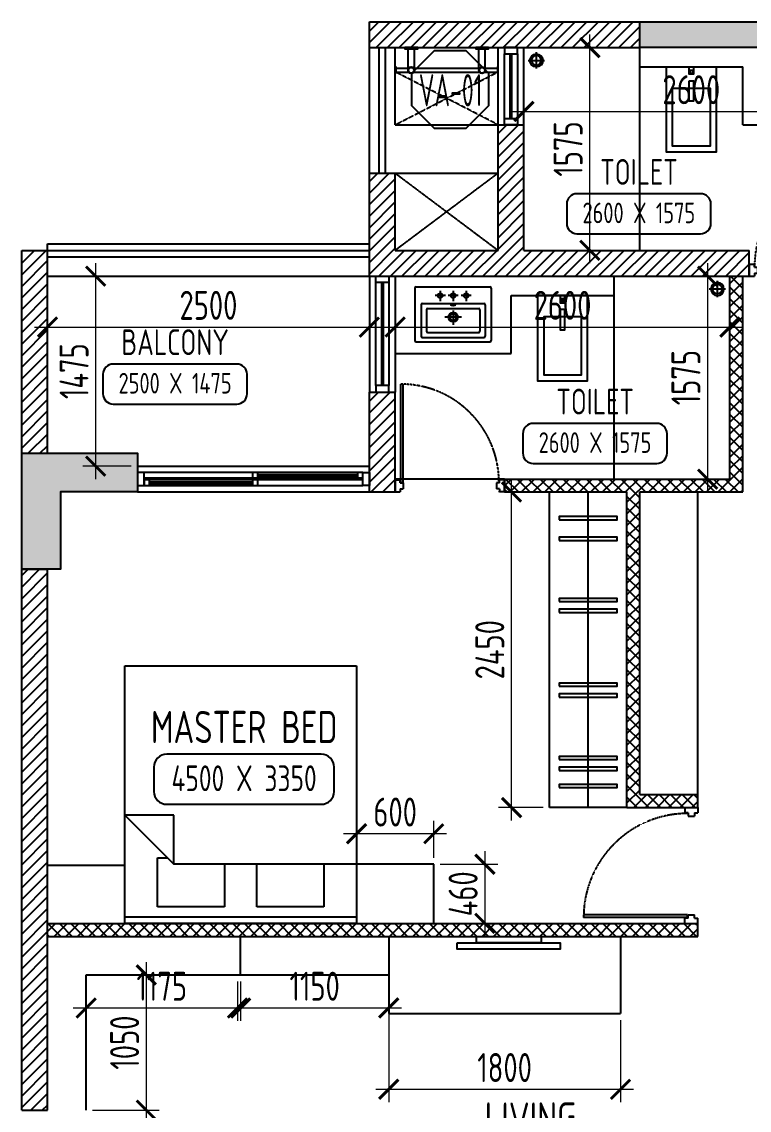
# Model space of a CAD drawing. Header units: millimetres. Extents: x -184691 to 158232, y -112569 to 33289.
# Drawn here: x -8694 to -3044, y -17648 to -9198 of the extents above; entities that cross this region are included whole.
import ezdxf
from ezdxf.enums import TextEntityAlignment as Align

# ---------------------------------------------------------------- set-up
doc = ezdxf.new("R2010")
doc.units = ezdxf.units.MM
doc.header["$LTSCALE"] = 10
doc.header["$PDMODE"] = 35
doc.header["$PDSIZE"] = 500
doc.linetypes.add('DASHED', pattern=[19.05, 12.7, -6.35])
doc.linetypes.add('HIDDEN', pattern=[9.525, 6.35, -3.175])
for name, color, linetype in [('07--DIM-1', 1, 'Continuous'), ('A--BLOCKWALL-1', 9, 'Continuous'), ('A--BLOCKWALL-2', 2, 'Continuous'), ('A--BLOCKWALL-3', 3, 'Continuous'), ('A--BLOCKWALL-HATCH', 8, 'Continuous'), ('A--CONCRETE-1', 9, 'Continuous'), ('A--DOWN', 34, 'Continuous'), ('A--FURNITURE-0', 253, 'Continuous'), ('A--FURNITURE-1', 9, 'Continuous'), ('A--GLAZING-0', 181, 'Continuous'), ('A--HANDRAIL-1', 9, 'Continuous'), ('A--HATCH-1', 8, 'Continuous'), ('A--SANITARY-0', 253, 'Continuous'), ('A--SHAFT-HIDDEN', 9, 'HIDDEN'), ('A--SPACENUMBER', 2, 'Continuous'), ('A--SPACENUMBER-1', 8, 'Continuous'), ('A--SPACEREF', 3, 'Continuous'), ('A--STELWRK-1', 9, 'Continuous'), ('A--Stucture', 9, 'Continuous'), ('A--TILING-1', 8, 'Continuous'), ('A--WINREF', 7, 'Continuous'), ('A--WINREF-1', 8, 'Continuous'), ('Typical floor Column Centre line$0$X-3rd Floor Column$0$A--COL250', 250, 'Continuous'), ('Typical floor Column Centre line$0$X-3rd Floor Column$0$A--CONCRETE-4', 4, 'Continuous')]:
    doc.layers.add(name, color=color, linetype=linetype)
doc.layers.add('A--STELWRK-2', color=2, linetype='Continuous', lineweight=25)
doc.styles.add('ISO', font='isocp2.shx', dxfattribs={"width": 0.8})
doc.dimstyles.new('A-DIM-100', dxfattribs={"dimscale": 100, "dimtxt": 2.25, "dimasz": 1.5, "dimexe": 1, "dimexo": 0.5, "dimgap": 0, "dimtad": 0, "dimdec": 0, "dimzin": 12, "dimdsep": 46, "dimtxsty": 'ISO', "dimblk": 'ARCHTICK', "dimcen": 1, "dimdle": 1, "dimclrd": 8, "dimclre": 8, "dimclrt": 256, "dimadec": 0, "dimazin": 3, "dimtfac": 1, "dimtdec": 0, "dimtmove": 1, "dimatfit": 2, "dimfxl": 1, "dimtvp": 0.75, "dimtolj": 1, "dimtzin": 12, "dimlwd": 18, "dimlwe": 18, "dimarcsym": 0})
pattern_1 = [(45, (-5094.36, -23097.9), (-44.90128, 44.90128), [])]
pattern_2 = [(45, (-5094.36, -23097.9), (-44.90128, 44.90128), []), (135, (-5094.36, -23097.9), (-44.90128, -44.90128), [])]

# ---------------------------------------------------------------- blocks, each defined once
blk = doc.blocks.new('A$C542B73FF')
at = {"layer": 'A--FURNITURE-0'}
for points in [[(-400, 50), (400, 50), (400, 100), (-400, 100)], [(-250, 0), (250, 0), (250, 50), (-250, 50)]]:
    blk.add_lwpolyline(points, close=True, dxfattribs=at)
blk = doc.blocks.new('A$C68464E93')
at = {"layer": 'A--BLOCKWALL-1'}
for p, q in [((600, 200), (0, 200)), ((600, 0), (0, 0))]:
    blk.add_line(p, q, dxfattribs=at)
at = {"layer": 'A--DOWN'}
for p, q in [((50, 150), (550, 150)), ((550, 50), (50, 50))]:
    blk.add_line(p, q, dxfattribs=at)
for points in [[(50, 50), (50, 150), (0, 150), (0, 50), (50, 50)], [(550, 50), (550, 150), (600, 150), (600, 50), (550, 50)]]:
    blk.add_lwpolyline(points, dxfattribs=at)
at = {"layer": 'A--GLAZING-0'}
for p, q in [((550, 107), (50, 107)), ((550, 93), (50, 93))]:
    blk.add_line(p, q, dxfattribs=at)
blk = doc.blocks.new('A$C76363F86-flat-10')
at = {"layer": 'A--SANITARY-0'}
for points in [[(0, -0.1932), (0, 0.1932), (-0.6627, 0.1932), (-0.6627, -0.1932)], [(-0.1667, -0.1461), (-0.1667, 0.1461), (-0.6157, 0.1461), (-0.6157, -0.1461)], [(-0.108, -0.0173), (-0.108, 0.0173), (-0.2664, 0.0173), (-0.2664, -0.0173)], [(0, -0.0173), (0, 0.0173), (-0.0567, 0.0173), (-0.0567, -0.0173)], [(-0.0269, -0.0093), (-0.0269, 0.0081), (-0.0504, 0.0081), (-0.0504, -0.0093)]]:
    blk.add_lwpolyline(points, close=True, dxfattribs=at)
blk = doc.blocks.new('A$C704305AF')
at = {"layer": 'A--SANITARY-0'}
for p, q in [((0, 0.0635), (0, -0.0635)), ((0.0635, 0), (-0.0635, 0))]:
    blk.add_line(p, q, dxfattribs=at)
for major_axis, start_param, end_param in [((0, 0.0508), 3.141593, 9.424778), ((0, 0.0381), 6.283185307145827, 12.56637061432541)]:
    blk.add_ellipse((0, 0), major_axis=major_axis, ratio=1, start_param=start_param, end_param=end_param, dxfattribs=at)
blk = doc.blocks.new('A$C302618AE')
at = {"layer": 'A--SANITARY-0'}
for p, q in [((-286.6, 0), (286.6, 0)), ((-296.6, -10), (-296.6, -416.5)), ((-60.1, -67.5), (-138, -67.5)), ((-99.5, -30), (-99.5, -110.2)), ((40, -67.5), (-37.9, -67.5)), ((0.5, -30), (0.5, -110.2)), ((140.5, -67.5), (62.6, -67.5)), ((101.1, -30), (101.1, -110.2)), ((296.6, -10), (296.6, -416.5)), ((-247.4, -138.5), (-247.4, -382.6)), ((-237.4, -128.5), (240, -128.5)), ((-196.4, -167.7), (198.9, -167.7)), ((250, -138.5), (250, -382.6)), ((-206.4, -177.7), (-206.4, -343.3)), ((65.1, -236), (-64.9, -236)), ((-0.1, -182.6), (-0.1, -294.6)), ((208.9, -177.7), (208.9, -343.3)), ((-237.4, -392.6), (240, -392.6)), ((-196.4, -353.3), (198.9, -353.3)), ((-286.6, -426.5), (286.6, -426.5))]:
    blk.add_line(p, q, dxfattribs=at)
for centre, radius in [((-99.5, -67.5), 17.8), ((0.5, -67.5), 17.8), ((101.1, -67.5), 17.8), ((1.1, -234.9), 36.3), ((1.1, -234.7), 25)]:
    blk.add_circle(centre, radius, dxfattribs=at)
for centre, start, end in [((-286.6, -10), 90, 180), ((286.6, -10), 0, 90), ((-237.4, -138.5), 90, 180), ((-196.4, -177.7), 90, 180), ((198.9, -177.7), 0, 90), ((240, -138.5), 0, 90), ((-286.6, -416.5), 180, 270), ((-237.4, -382.6), 180, 270), ((-196.4, -343.3), 180, 270), ((198.9, -343.3), 270, 0), ((240, -382.6), 270, 0), ((286.6, -416.5), 270, 0)]:
    blk.add_arc(centre, 10, start, end, dxfattribs=at)
blk.add_ellipse((-0.1, -141.1), major_axis=(17.6, 0), ratio=0.318204, dxfattribs=at)
blk = doc.blocks.new('A$C1CBF2325')
at = {"layer": 'A--DOWN'}
for p, q in [((100, 0), (0, 0)), ((0, 0), (0, -42)), ((100, 0), (100, -42)), ((25, -42), (0, -42)), ((25, -42), (25, -67)), ((75, -67), (25, -67)), ((75, -42), (75, -67)), ((75, -42), (100, -42)), ((78.8, -46.2), (78.8, -67)), ((78.8, -46.2), (886, -46.2)), ((78.8, -67), (886, -67)), ((886, -67), (886, -46.2)), ((75, -833), (25, -833)), ((25, -858), (25, -833)), ((75, -858), (75, -833)), ((25, -858), (0, -858)), ((0, -900), (0, -858)), ((100, -900), (0, -900)), ((75, -858), (100, -858)), ((100, -900), (100, -858))]:
    blk.add_line(p, q, dxfattribs=at)
at = {"layer": 'A--DOWN', "color": 8, "linetype": 'DASHED', "ltscale": 0.005}
blk.add_arc((78.8, -46.2), 807.5, 269.73187, 358.52905, dxfattribs=at)
blk = doc.blocks.new('A$C613641B0')
at = {"layer": 'A--BLOCKWALL-1'}
for p, q in [((0, 0), (-1800, 0)), ((0, -200), (-1800, -200))]:
    blk.add_line(p, q, dxfattribs=at)
at = {"layer": 'A--DOWN'}
for p, q in [((-50, -50), (-1750, -50)), ((-1750, -92.7), (-93, -92.7)), ((-1750, -107.3), (-50, -107.3)), ((-1750, -150), (-50, -150))]:
    blk.add_line(p, q, dxfattribs=at)
for points in [[(-1750, -50), (-1750, -150), (-1800, -150), (-1800, -50)], [(-934, -50), (-934, -92.7), (-891, -92.7), (-891, -50)], [(-93, -50), (-93, -92.7), (-50, -92.7), (-50, -50)], [(-50, -50), (-50, -150), (0, -150), (0, -50)], [(-1750, -107.3), (-1750, -150), (-1707, -150), (-1707, -107.3)], [(-934, -107.3), (-934, -150), (-891, -150), (-891, -107.3)]]:
    blk.add_lwpolyline(points, close=True, dxfattribs=at)
at = {"layer": 'A--GLAZING-0'}
for p, q in [((-93, -64.4), (-891, -64.4)), ((-93, -78.4), (-891, -78.4)), ((-934, -121.6), (-1707, -121.6)), ((-934, -135.6), (-1707, -135.6))]:
    blk.add_line(p, q, dxfattribs=at)
blk = doc.blocks.new('SPACE')
at = {"layer": 'A--SPACENUMBER-1'}
blk.add_lwpolyline([(-600, 0), (600, 0, 0.41421356), (700, 100), (700, 288.5, 0.41421356), (600, 388.5), (-600, 388.5, 0.41421356), (-700, 288.5), (-700, 100, 0.41421356), (-600, 0, -0.05251446)], format="xyb", dxfattribs=at)
at = {"layer": 'A--SPACENUMBER', "style": 'ISO', "width": 0.8, "flags": 4}
blk.add_attdef('01', text='', height=250, dxfattribs=at).set_placement((0.455, 202.41), align=Align.MIDDLE)
at = {"layer": 'A--SPACEREF', "style": 'ISO', "width": 0.8, "flags": 4}
blk.add_attdef('S', text='', height=300, dxfattribs=at).set_placement((1.35, 474.975), align=Align.CENTER)
blk = doc.blocks.new('AL-OP')
at = {"layer": 'A--WINREF-1'}
blk.add_lwpolyline([(-124.3, 300), (-300, 124.3), (-300, -124.3), (-124.3, -300), (124.3, -300), (300, -124.3), (300, 124.3), (124.3, 300)], close=True, dxfattribs=at)
at = {"layer": 'A--WINREF', "style": 'ISO', "width": 0.6}
blk.add_attdef('AL-OP', text='', height=250, dxfattribs=at).set_placement((3.2, -4.8), align=Align.MIDDLE)
blk = doc.blocks.new('A$C3A434446')
at = {"layer": 'A--STELWRK-1', "color": 1}
for p, q in [((110, 939), (110, 1089)), ((160, 939), (160, 1089)), ((660, 939), (660, 1089)), ((710, 939), (710, 1089)), ((15, 939), (115, 939)), ((155, 939), (665, 939)), ((705, 939), (805, 939)), ((15, 909), (115, 909)), ((155, 909), (665, 909)), ((705, 909), (805, 909))]:
    blk.add_line(p, q, dxfattribs=at)
at = {"layer": 'A--STELWRK-1'}
for points in [[(85.4, 1099), (85.4, 1089), (185.4, 1089), (185.4, 1099)], [(635.4, 1099), (635.4, 1089), (735.4, 1089), (735.4, 1099)], [(15, 899), (10, 899), (10, 949), (15, 949)], [(805, 899), (810, 899), (810, 949), (805, 949)]]:
    blk.add_lwpolyline(points, close=True, dxfattribs=at)
at = {"layer": 'A--STELWRK-2'}
for centre, radius in [((135, 924), 25), ((135, 924), 22), ((685, 924), 25), ((685, 924), 22)]:
    blk.add_circle(centre, radius, dxfattribs=at)
blk = doc.blocks.new('A$C6931329F')
at = {"layer": 'A--BLOCKWALL-1'}
for p, q in [((0, 900), (0, 0)), ((200, 900), (200, 0))]:
    blk.add_line(p, q, dxfattribs=at)
at = {"layer": 'A--DOWN'}
for p, q in [((50, 50), (50, 850)), ((150, 850), (150, 50))]:
    blk.add_line(p, q, dxfattribs=at)
for points in [[(150, 850), (50, 850), (50, 900), (150, 900), (150, 850)], [(150, 50), (50, 50), (50, 0), (150, 0), (150, 50)]]:
    blk.add_lwpolyline(points, dxfattribs=at)
at = {"layer": 'A--GLAZING-0'}
for p, q in [((93, 850), (93, 50)), ((107, 850), (107, 50))]:
    blk.add_line(p, q, dxfattribs=at)
blk = doc.blocks.new('_ArchTick')
at = {"color": 0, "const_width": 0.15}
blk.add_lwpolyline([(-0.5, -0.5), (0.5, 0.5)], dxfattribs=at)
blk = doc.blocks.new('*D321')
at = {"layer": '07--DIM-1', "color": 8, "lineweight": 18}
for p, q in [((-4794.4, -9447.9), (-4794.4, -9994)), ((-2194.4, -9447.9), (-2194.4, -9994)), ((-4894.4, -9894), (-2094.4, -9894))]:
    blk.add_line(p, q, dxfattribs=at)
at = {"layer": 'Defpoints', "color": 0}
for p in [(-4794.4, -9397.9), (-2194.4, -9397.9), (-2194.4, -9894)]:
    blk.add_point(p, dxfattribs=at)
at = {"layer": '07--DIM-1', "color": 8, "lineweight": 18, "xscale": 150, "yscale": 150, "zscale": 150, "rotation": 180}
blk.add_blockref('_ArchTick', (-4794.4, -9894), dxfattribs=at)
at = {"layer": '07--DIM-1', "color": 8, "lineweight": 18, "xscale": 150, "yscale": 150, "zscale": 150}
blk.add_blockref('_ArchTick', (-2194.4, -9894), dxfattribs=at)
at = {"layer": '07--DIM-1', "insert": (-3494.4, -9725.2), "char_height": 225, "attachment_point": 5, "style": 'ISO'}
blk.add_mtext('\\A1;2600', dxfattribs=at)
blk = doc.blocks.new('*D322')
at = {"layer": '07--DIM-1', "color": 8, "lineweight": 18}
for p, q in [((-4282.4, -11072.9), (-4282.4, -9297.9)), ((-4744.4, -9397.9), (-4182.4, -9397.9)), ((-4744.4, -10972.9), (-4182.4, -10972.9))]:
    blk.add_line(p, q, dxfattribs=at)
at = {"layer": 'Defpoints', "color": 0}
for p in [(-4794.4, -9397.9), (-4282.4, -9397.9), (-4794.4, -10972.9)]:
    blk.add_point(p, dxfattribs=at)
at = {"layer": '07--DIM-1', "color": 8, "lineweight": 18, "xscale": 150, "yscale": 150, "zscale": 150}
for p, rotation in [((-4282.4, -9397.9), 90), ((-4282.4, -10972.9), 270)]:
    blk.add_blockref('_ArchTick', p, dxfattribs=dict(at, rotation=rotation))
at = {"layer": '07--DIM-1', "insert": (-4451.1, -10185.4), "char_height": 225, "attachment_point": 5, "rotation": 90, "style": 'ISO'}
blk.add_mtext('\\A1;1575', dxfattribs=at)
blk = doc.blocks.new('*D325')
at = {"layer": '07--DIM-1', "color": 8, "lineweight": 18}
for p, q in [((-8494.4, -11289.3), (-8494.4, -11668.2)), ((-5994.4, -11289.3), (-5994.4, -11668.2)), ((-8594.4, -11568.2), (-5894.4, -11568.2))]:
    blk.add_line(p, q, dxfattribs=at)
at = {"layer": 'Defpoints', "color": 0}
for p in [(-8494.4, -11239.3), (-5994.4, -11239.3), (-5994.4, -11568.2)]:
    blk.add_point(p, dxfattribs=at)
at = {"layer": '07--DIM-1', "color": 8, "lineweight": 18, "xscale": 150, "yscale": 150, "zscale": 150, "rotation": 180}
blk.add_blockref('_ArchTick', (-8494.4, -11568.2), dxfattribs=at)
at = {"layer": '07--DIM-1', "color": 8, "lineweight": 18, "xscale": 150, "yscale": 150, "zscale": 150}
blk.add_blockref('_ArchTick', (-5994.4, -11568.2), dxfattribs=at)
at = {"layer": '07--DIM-1', "insert": (-7244.4, -11399.4), "char_height": 225, "attachment_point": 5, "style": 'ISO'}
blk.add_mtext('\\A1;2500', dxfattribs=at)
blk = doc.blocks.new('*D326')
at = {"layer": '07--DIM-1', "color": 8, "lineweight": 18}
for p, q in [((-5794.4, -11376.8), (-5794.4, -11668.2)), ((-3194.4, -11376.8), (-3194.4, -11668.2)), ((-5894.4, -11568.2), (-3094.4, -11568.2))]:
    blk.add_line(p, q, dxfattribs=at)
at = {"layer": 'Defpoints', "color": 0}
for p in [(-5794.4, -11326.8), (-3194.4, -11326.8), (-3194.4, -11568.2)]:
    blk.add_point(p, dxfattribs=at)
at = {"layer": '07--DIM-1', "color": 8, "lineweight": 18, "xscale": 150, "yscale": 150, "zscale": 150, "rotation": 180}
blk.add_blockref('_ArchTick', (-5794.4, -11568.2), dxfattribs=at)
at = {"layer": '07--DIM-1', "color": 8, "lineweight": 18, "xscale": 150, "yscale": 150, "zscale": 150}
blk.add_blockref('_ArchTick', (-3194.4, -11568.2), dxfattribs=at)
at = {"layer": '07--DIM-1', "insert": (-4494.4, -11399.4), "char_height": 225, "attachment_point": 5, "style": 'ISO'}
blk.add_mtext('\\A1;2600', dxfattribs=at)
blk = doc.blocks.new('*D327')
at = {"layer": '07--DIM-1', "color": 8, "lineweight": 18}
for p, q in [((-3367.4, -11072.9), (-3367.4, -12847.9)), ((-3244.4, -11172.9), (-3467.4, -11172.9)), ((-3244.4, -12747.9), (-3467.4, -12747.9))]:
    blk.add_line(p, q, dxfattribs=at)
at = {"layer": 'Defpoints', "color": 0}
for p in [(-3194.4, -11172.9), (-3367.4, -12747.9), (-3194.4, -12747.9)]:
    blk.add_point(p, dxfattribs=at)
at = {"layer": '07--DIM-1', "color": 8, "lineweight": 18, "xscale": 150, "yscale": 150, "zscale": 150}
for p, rotation in [((-3367.4, -11172.9), 90), ((-3367.4, -12747.9), 270)]:
    blk.add_blockref('_ArchTick', p, dxfattribs=dict(at, rotation=rotation))
at = {"layer": '07--DIM-1', "insert": (-3536.1, -11960.4), "char_height": 225, "attachment_point": 5, "rotation": 90, "style": 'ISO'}
blk.add_mtext('\\A1;1575', dxfattribs=at)
blk = doc.blocks.new('*D329')
at = {"layer": '07--DIM-1', "color": 8, "lineweight": 18}
for p, q in [((-8119.6, -12747.9), (-8119.6, -11072.9)), ((-7805.2, -11172.9), (-8219.6, -11172.9)), ((-7844.4, -12647.9), (-8219.6, -12647.9))]:
    blk.add_line(p, q, dxfattribs=at)
at = {"layer": 'Defpoints', "color": 0}
for p in [(-8119.6, -11172.9), (-7755.2, -11172.9), (-7794.4, -12647.9)]:
    blk.add_point(p, dxfattribs=at)
at = {"layer": '07--DIM-1', "color": 8, "lineweight": 18, "xscale": 150, "yscale": 150, "zscale": 150}
for p, rotation in [((-8119.6, -11172.9), 90), ((-8119.6, -12647.9), 270)]:
    blk.add_blockref('_ArchTick', p, dxfattribs=dict(at, rotation=rotation))
at = {"layer": '07--DIM-1', "insert": (-8288.3, -11910.4), "char_height": 225, "attachment_point": 5, "rotation": 90, "style": 'ISO'}
blk.add_mtext('\\A1;1475', dxfattribs=at)
blk = doc.blocks.new('A$C7FA855F9')
at = {"layer": 'A--FURNITURE-0', "linetype": 'Continuous'}
for p, q in [((900, 2000), (-900, 2000)), ((-900, 2000), (-900, 0)), ((900, 0), (900, 2000)), ((900, 840), (520, 460)), ((520, 840), (900, 840)), ((520, 460), (520, 840)), ((645, 510), (570, 510)), ((645, 130), (645, 510)), ((-900, 460), (520, 460)), ((-645, 460), (-645, 130)), ((-125, 130), (-125, 460)), ((125, 460), (125, 130)), ((-645, 130), (-125, 130)), ((125, 130), (645, 130)), ((-900, 50), (900, 50)), ((-900, 0), (900, 0))]:
    blk.add_line(p, q, dxfattribs=at)
blk = doc.blocks.new('*D526')
at = {"color": 8, "lineweight": 18}
for p, q in [((-6094.4, -15687.9), (-6094.4, -15401.8)), ((-5494.4, -15687.9), (-5494.4, -15401.8)), ((-5394.4, -15501.8), (-6194.4, -15501.8))]:
    blk.add_line(p, q, dxfattribs=at)
at = {"layer": 'Defpoints', "color": 0}
for p in [(-6094.4, -15501.8), (-6094.4, -15737.9), (-5494.4, -15737.9)]:
    blk.add_point(p, dxfattribs=at)
at = {"color": 8, "lineweight": 18, "xscale": 150, "yscale": 150, "zscale": 150, "rotation": 180}
blk.add_blockref('_ArchTick', (-6094.4, -15501.8), dxfattribs=at)
at = {"color": 8, "lineweight": 18, "xscale": 150, "yscale": 150, "zscale": 150}
blk.add_blockref('_ArchTick', (-5494.4, -15501.8), dxfattribs=at)
at = {"insert": (-5794.4, -15333), "char_height": 225, "attachment_point": 5, "style": 'ISO'}
blk.add_mtext('\\A1;600', dxfattribs=at)
blk = doc.blocks.new('*D527')
at = {"color": 8, "lineweight": 18}
for p, q in [((-5097.7, -15637.9), (-5097.7, -16297.9)), ((-5444.4, -15737.9), (-4997.7, -15737.9)), ((-5444.4, -16197.9), (-4997.7, -16197.9))]:
    blk.add_line(p, q, dxfattribs=at)
at = {"layer": 'Defpoints', "color": 0}
for p in [(-5494.4, -15737.9), (-5494.4, -16197.9), (-5097.7, -16197.9)]:
    blk.add_point(p, dxfattribs=at)
at = {"color": 8, "lineweight": 18, "xscale": 150, "yscale": 150, "zscale": 150}
for p, rotation in [((-5097.7, -15737.9), 90), ((-5097.7, -16197.9), 270)]:
    blk.add_blockref('_ArchTick', p, dxfattribs=dict(at, rotation=rotation))
at = {"insert": (-5266.4, -15967.9), "char_height": 225, "attachment_point": 5, "rotation": 90, "style": 'ISO'}
blk.add_mtext('\\A1;460', dxfattribs=at)
blk = doc.blocks.new('*D528')
at = {"color": 8, "lineweight": 18}
for p, q in [((-4890.7, -15397.9), (-4890.7, -12747.9)), ((-4519.4, -12847.9), (-4990.7, -12847.9)), ((-4644.4, -15297.9), (-4990.7, -15297.9))]:
    blk.add_line(p, q, dxfattribs=at)
at = {"layer": 'Defpoints', "color": 0}
for p in [(-4890.7, -12847.9), (-4469.4, -12847.9), (-4594.4, -15297.9)]:
    blk.add_point(p, dxfattribs=at)
at = {"color": 8, "lineweight": 18, "xscale": 150, "yscale": 150, "zscale": 150}
for p, rotation in [((-4890.7, -12847.9), 90), ((-4890.7, -15297.9), 270)]:
    blk.add_blockref('_ArchTick', p, dxfattribs=dict(at, rotation=rotation))
at = {"insert": (-5059.5, -14072.9), "char_height": 225, "attachment_point": 5, "rotation": 90, "style": 'ISO'}
blk.add_mtext('\\A1;2450', dxfattribs=at)
blk = doc.blocks.new('*D533')
at = {"color": 8, "lineweight": 18}
for p, q in [((-5844.4, -16947.9), (-5844.4, -17585.3)), ((-4044.4, -16947.9), (-4044.4, -17585.3)), ((-5944.4, -17485.3), (-3944.4, -17485.3))]:
    blk.add_line(p, q, dxfattribs=at)
at = {"layer": 'Defpoints', "color": 0}
for p in [(-5844.4, -16897.9), (-4044.4, -16897.9), (-4044.4, -17485.3)]:
    blk.add_point(p, dxfattribs=at)
at = {"color": 8, "lineweight": 18, "xscale": 150, "yscale": 150, "zscale": 150, "rotation": 180}
blk.add_blockref('_ArchTick', (-5844.4, -17485.3), dxfattribs=at)
at = {"color": 8, "lineweight": 18, "xscale": 150, "yscale": 150, "zscale": 150}
blk.add_blockref('_ArchTick', (-4044.4, -17485.3), dxfattribs=at)
at = {"insert": (-4944.4, -17316.6), "char_height": 225, "attachment_point": 5, "style": 'ISO'}
blk.add_mtext('\\A1;1800', dxfattribs=at)
blk = doc.blocks.new('*D534')
at = {"color": 8, "lineweight": 18}
for p, q in [((-7727, -16497.9), (-7727, -17747.9)), ((-8144.4, -16597.9), (-7627, -16597.9)), ((-8144.4, -17647.9), (-7627, -17647.9))]:
    blk.add_line(p, q, dxfattribs=at)
at = {"layer": 'Defpoints', "color": 0}
for p in [(-8194.4, -16597.9), (-8194.4, -17647.9), (-7727, -17647.9)]:
    blk.add_point(p, dxfattribs=at)
at = {"color": 8, "lineweight": 18, "xscale": 150, "yscale": 150, "zscale": 150}
for p, rotation in [((-7727, -16597.9), 90), ((-7727, -17647.9), 270)]:
    blk.add_blockref('_ArchTick', p, dxfattribs=dict(at, rotation=rotation))
at = {"insert": (-7895.7, -17122.9), "char_height": 225, "attachment_point": 5, "rotation": 90, "style": 'ISO'}
blk.add_mtext('\\A1;1050', dxfattribs=at)
blk = doc.blocks.new('*D535')
at = {"color": 8, "lineweight": 18}
for p, q in [((-8194.4, -16647.9), (-8194.4, -16954.1)), ((-7019.4, -16647.9), (-7019.4, -16954.1)), ((-8294.4, -16854.1), (-6919.4, -16854.1))]:
    blk.add_line(p, q, dxfattribs=at)
at = {"layer": 'Defpoints', "color": 0}
for p in [(-8194.4, -16597.9), (-7019.4, -16597.9), (-7019.4, -16854.1)]:
    blk.add_point(p, dxfattribs=at)
at = {"color": 8, "lineweight": 18, "xscale": 150, "yscale": 150, "zscale": 150, "rotation": 180}
blk.add_blockref('_ArchTick', (-8194.4, -16854.1), dxfattribs=at)
at = {"color": 8, "lineweight": 18, "xscale": 150, "yscale": 150, "zscale": 150}
blk.add_blockref('_ArchTick', (-7019.4, -16854.1), dxfattribs=at)
at = {"insert": (-7606.9, -16685.3), "char_height": 225, "attachment_point": 5, "style": 'ISO'}
blk.add_mtext('\\A1;1175', dxfattribs=at)
blk = doc.blocks.new('*D536')
at = {"color": 8, "lineweight": 18}
for p, q in [((-6994.4, -16647.9), (-6994.4, -16954.1)), ((-5844.4, -16647.9), (-5844.4, -16954.1)), ((-7094.4, -16854.1), (-5744.4, -16854.1))]:
    blk.add_line(p, q, dxfattribs=at)
at = {"layer": 'Defpoints', "color": 0}
for p in [(-6994.4, -16597.9), (-5844.4, -16597.9), (-5844.4, -16854.1)]:
    blk.add_point(p, dxfattribs=at)
at = {"color": 8, "lineweight": 18, "xscale": 150, "yscale": 150, "zscale": 150, "rotation": 180}
blk.add_blockref('_ArchTick', (-6994.4, -16854.1), dxfattribs=at)
at = {"color": 8, "lineweight": 18, "xscale": 150, "yscale": 150, "zscale": 150}
blk.add_blockref('_ArchTick', (-5844.4, -16854.1), dxfattribs=at)
at = {"insert": (-6419.4, -16685.3), "char_height": 225, "attachment_point": 5, "style": 'ISO'}
blk.add_mtext('\\A1;1150', dxfattribs=at)

msp = doc.modelspace()

# ---------------------------------------------------------------- hatches: boundary and pattern name
at = {"layer": 'A--BLOCKWALL-HATCH'}
h = msp.add_hatch(dxfattribs=at)
h.set_pattern_fill('ANSI37', color=256, scale=20, style=0)
h.set_pattern_definition(pattern_2)
h.paths.add_polyline_path([(-3194.4, -11172.9), (-3094.4, -11172.9), (-3094.4, -12847.9), (-3894.4, -12847.9), (-3894.4, -13972.9), (-3894.4, -14072.9), (-3894.4, -15197.9), (-3444.4, -15197.9), (-3444.4, -15297.9), (-3994.4, -15297.9), (-3994.4, -12847.9), (-4944.4, -12847.9), (-4944.4, -12747.9), (-3194.4, -12747.9)])
h = msp.add_hatch(dxfattribs=at)
h.set_pattern_fill('ANSI37', color=256, scale=20, style=0)
h.set_pattern_definition(pattern_2)
h.paths.add_polyline_path([(-8494.4, -16297.9), (-8494.4, -16197.9), (-3444.4, -16197.9), (-3444.4, -16297.9)])
at = {"layer": 'A--HATCH-1'}
h = msp.add_hatch(dxfattribs=at)
h.set_pattern_fill('ANSI31', color=256, scale=20, style=0)
h.set_pattern_definition(pattern_1)
h.paths.add_polyline_path([(-5994.4, -9397.9), (-3894.4, -9397.9), (-3894.4, -9197.9), (-5994.4, -9197.9)])
h = msp.add_hatch(dxfattribs=at)
h.set_pattern_fill('ANSI31', color=256, scale=20, style=0)
h.set_pattern_definition(pattern_1)
h.paths.add_polyline_path([(-3044.4, -11172.9), (-3044.4, -10972.9), (-4794.4, -10972.9), (-4794.4, -9997.9), (-4994.4, -9997.9), (-4994.4, -10972.9), (-5794.4, -10972.9), (-5794.4, -10372.9), (-5994.4, -10372.9), (-5994.4, -11172.9)])
h = msp.add_hatch(dxfattribs=at)
h.set_pattern_fill('ANSI31', color=256, scale=20, style=0)
h.set_pattern_definition(pattern_1)
h.paths.add_polyline_path([(-8694.4, -10972.9), (-8494.4, -10972.9), (-8494.4, -12547.9), (-8694.4, -12547.9)])
h = msp.add_hatch(dxfattribs=at)
h.set_pattern_fill('ANSI31', color=256, scale=20, style=0)
h.set_pattern_definition(pattern_1)
h.paths.add_polyline_path([(-5994.4, -12847.9), (-5794.4, -12847.9), (-5794.4, -12072.9), (-5994.4, -12072.9)])
h = msp.add_hatch(dxfattribs=at)
h.set_pattern_fill('ANSI31', color=256, scale=20, style=0)
h.set_pattern_definition(pattern_1)
h.paths.add_polyline_path([(-8694.4, -17647.9), (-8494.4, -17647.9), (-8494.4, -13447.9), (-8694.4, -13447.9)])
at = {"layer": 'Typical floor Column Centre line$0$X-3rd Floor Column$0$A--COL250'}
h = msp.add_hatch(color=256, dxfattribs=at)
h.dxf.hatch_style = 1
h.paths.add_polyline_path([(-3894.4, -9197.9), (-2644.4, -9197.9), (-2644.4, -9397.9), (-3894.4, -9397.9)])
h = msp.add_hatch(color=256, dxfattribs=at)
h.dxf.hatch_style = 1
h.paths.add_polyline_path([(-8394.4, -12847.9), (-7794.4, -12847.9), (-7794.4, -12547.9), (-8694.4, -12547.9), (-8694.4, -13447.9), (-8394.4, -13447.9)])

# ---------------------------------------------------------------- linework, layer by layer
at = {"layer": 'A--BLOCKWALL-1'}
msp.add_line((-8494.4, -11172.9), (-5994.4, -11172.9), dxfattribs=at)
at = {"layer": 'A--BLOCKWALL-2'}
for p, q in [((-3194.4, -12747.9), (-3194.4, -11172.9)), ((-3194.4, -11172.9), (-3094.4, -11172.9)), ((-3094.4, -12847.9), (-3094.4, -11172.9)), ((-8694.4, -12297.9), (-8694.4, -12197.9)), ((-4944.4, -12847.9), (-4944.4, -12747.9)), ((-4944.4, -12747.9), (-3194.4, -12747.9)), ((-4944.4, -12847.9), (-3994.4, -12847.9)), ((-3994.4, -15297.9), (-3994.4, -12847.9)), ((-3894.4, -13972.9), (-3894.4, -12847.9)), ((-3894.4, -12847.9), (-3094.4, -12847.9)), ((-3894.4, -14072.9), (-3894.4, -13972.9)), ((-3894.4, -15197.9), (-3894.4, -14072.9)), ((-3894.4, -15197.9), (-3444.4, -15197.9)), ((-3444.4, -15297.9), (-3444.4, -15197.9)), ((-3994.4, -15297.9), (-3444.4, -15297.9)), ((-8694.4, -16297.9), (-8694.4, -16197.9)), ((-8494.4, -16197.9), (-3444.4, -16197.9)), ((-8494.4, -16297.9), (-8494.4, -16197.9)), ((-3444.4, -16297.9), (-3444.4, -16197.9)), ((-8494.4, -16297.9), (-3444.4, -16297.9))]:
    msp.add_line(p, q, dxfattribs=at)
at = {"layer": 'A--BLOCKWALL-3'}
for p, q in [((-5994.4, -9397.9), (-5994.4, -9197.9)), ((-5994.4, -9197.9), (-3894.4, -9197.9)), ((-3894.4, -9397.9), (-3894.4, -9197.9)), ((-5994.4, -9397.9), (-3894.4, -9397.9)), ((-4994.4, -10972.9), (-4994.4, -9997.9)), ((-4994.4, -9997.9), (-4794.4, -9997.9)), ((-4794.4, -10972.9), (-4794.4, -9997.9)), ((-5994.4, -11172.9), (-5994.4, -10372.9)), ((-5994.4, -10372.9), (-5794.4, -10372.9)), ((-5794.4, -10972.9), (-5794.4, -10372.9)), ((-8694.4, -12547.9), (-8694.4, -10972.9)), ((-8694.4, -10972.9), (-8494.4, -10972.9)), ((-8494.4, -12547.9), (-8494.4, -10972.9)), ((-5794.4, -10972.9), (-4994.4, -10972.9)), ((-4794.4, -10972.9), (-3044.4, -10972.9)), ((-3044.4, -11172.9), (-3044.4, -10972.9)), ((-5994.4, -11172.9), (-3044.4, -11172.9)), ((-5994.4, -12847.9), (-5994.4, -12072.9)), ((-5994.4, -12072.9), (-5794.4, -12072.9)), ((-5794.4, -12847.9), (-5794.4, -12072.9)), ((-8694.4, -12547.9), (-8494.4, -12547.9)), ((-8694.4, -12847.9), (-8694.4, -12647.9)), ((-5994.4, -12847.9), (-5794.4, -12847.9)), ((-8694.4, -17647.9), (-8694.4, -13447.9)), ((-8694.4, -13447.9), (-8494.4, -13447.9)), ((-8494.4, -17647.9), (-8494.4, -13447.9)), ((-8694.4, -17647.9), (-8494.4, -17647.9))]:
    msp.add_line(p, q, dxfattribs=at)
at = {"layer": 'A--CONCRETE-1'}
for p, q in [((-5994.4, -10372.9), (-5994.4, -9397.9)), ((-5794.4, -9997.9), (-5794.4, -9397.9)), ((-5794.4, -9997.9), (-4994.4, -9997.9)), ((-5794.4, -10372.9), (-4994.4, -10372.9))]:
    msp.add_line(p, q, dxfattribs=at)
at = {"layer": 'A--FURNITURE-0'}
for p, q in [((-3444.4, -15197.9), (-3444.4, -12847.9)), ((-7894.4, -15747.9), (-8494.4, -15747.9)), ((-5494.4, -15737.9), (-6094.4, -15737.9)), ((-5494.4, -16197.9), (-5494.4, -15737.9)), ((-6994.4, -16597.9), (-6994.4, -16297.9)), ((-5844.4, -16297.9), (-5844.4, -16897.9)), ((-4044.4, -16297.9), (-4044.4, -16897.9)), ((-8194.4, -17647.9), (-8194.4, -16597.9)), ((-8194.4, -16597.9), (-5844.4, -16597.9)), ((-5844.4, -16897.9), (-4044.4, -16897.9))]:
    msp.add_line(p, q, dxfattribs=at)
at = {"layer": 'A--FURNITURE-1'}
for p, q in [((-4594.4, -15297.9), (-4594.4, -12847.9)), ((-4294.4, -15297.9), (-4294.4, -12847.9)), ((-3994.4, -15297.9), (-4594.4, -15297.9))]:
    msp.add_line(p, q, dxfattribs=at)
at = {"layer": 'A--FURNITURE-1', "elevation": 0}
for points in [[(-4519.4, -13063.4), (-4069.4, -13063.4), (-4069.4, -13038.4), (-4519.4, -13038.4), (-4519.4, -13063.4)], [(-4519.4, -13224.5), (-4069.4, -13224.5), (-4069.4, -13199.5), (-4519.4, -13199.5), (-4519.4, -13224.5)], [(-4519.4, -13699.4), (-4069.4, -13699.4), (-4069.4, -13674.4), (-4519.4, -13674.4), (-4519.4, -13699.4)], [(-4519.4, -13783.2), (-4069.4, -13783.2), (-4069.4, -13758.2), (-4519.4, -13758.2), (-4519.4, -13783.2)], [(-4519.4, -14356.5), (-4069.4, -14356.5), (-4069.4, -14331.5), (-4519.4, -14331.5), (-4519.4, -14356.5)], [(-4519.4, -14440.3), (-4069.4, -14440.3), (-4069.4, -14415.3), (-4519.4, -14415.3), (-4519.4, -14440.3)], [(-4519.4, -14925.9), (-4069.4, -14925.9), (-4069.4, -14900.9), (-4519.4, -14900.9), (-4519.4, -14925.9)], [(-4519.4, -15009.7), (-4069.4, -15009.7), (-4069.4, -14984.7), (-4519.4, -14984.7), (-4519.4, -15009.7)], [(-4519.4, -15143.5), (-4069.4, -15143.5), (-4069.4, -15118.5), (-4519.4, -15118.5), (-4519.4, -15143.5)]]:
    msp.add_lwpolyline(points, dxfattribs=at)
at = {"layer": 'A--HANDRAIL-1', "color": 1}
for p, q in [((-8494.4, -10972.9), (-5994.4, -10972.9)), ((-8494.4, -11022.9), (-5994.4, -11022.9))]:
    msp.add_line(p, q, dxfattribs=at)
at = {"layer": 'A--SHAFT-HIDDEN', "ltscale": 0.01}
for p, q in [((-5794.4, -9997.9), (-4999.4, -9588.9)), ((-4994.4, -9997.9), (-5789.4, -9588.9)), ((-4994.4, -10372.9), (-5794.4, -10972.9)), ((-5794.4, -10372.9), (-4994.4, -10972.9))]:
    msp.add_line(p, q, dxfattribs=at)
at = {"layer": 'A--STELWRK-1', "color": 1}
for p, q in [((-5919.4, -10372.9), (-5919.4, -9397.9)), ((-5869.4, -10372.9), (-5869.4, -9397.9))]:
    msp.add_line(p, q, dxfattribs=at)
at = {"layer": 'A--Stucture', "linetype": 'Continuous', "ltscale": 0.5}
for p, q in [((-8494.4, -10972.9), (-8494.4, -10922.9)), ((-8494.4, -10922.9), (-5994.4, -10922.9))]:
    msp.add_line(p, q, dxfattribs=at)
at = {"layer": 'A--TILING-1'}
for p, q in [((-3894.4, -10972.9), (-3894.4, -9397.9)), ((-3894.4, -9547.9), (-3094.4, -9547.9)), ((-3094.4, -9997.9), (-3094.4, -9547.9)), ((-3094.4, -9997.9), (-2194.4, -9997.9)), ((-4094.4, -12747.9), (-4094.4, -11172.9)), ((-4894.4, -11772.9), (-4894.4, -11322.9)), ((-4894.4, -11322.9), (-4094.4, -11322.9)), ((-5794.4, -11772.9), (-4894.4, -11772.9)), ((-4944.4, -12747.9), (-5794.4, -12747.9))]:
    msp.add_line(p, q, dxfattribs=at)
at = {"layer": 'Typical floor Column Centre line$0$X-3rd Floor Column$0$A--CONCRETE-4', "elevation": 0}
for points in [[(-3894.4, -9197.9), (-2644.4, -9197.9), (-2644.4, -9397.9), (-3894.4, -9397.9)], [(-8694.4, -12547.9), (-7794.4, -12547.9), (-7794.4, -12847.9), (-8394.4, -12847.9), (-8394.4, -13447.9), (-8694.4, -13447.9)]]:
    msp.add_lwpolyline(points, close=True, dxfattribs=at)

# ---------------------------------------------------------------- block references
for name, p in [('A$C3A434446', (-5804.4, -10497.9)), ('A$C6931329F', (-5994.4, -12072.9))]:
    msp.add_blockref(name, p)
at = {"layer": 'A--DOWN', "extrusion": (0, 0, -1), "xscale": -1, "zscale": -1}
for name, p, rotation in [('A$C68464E93', (4994.4, -9397.9), 90), ('A$C1CBF2325', (3444.4, -16197.9), 180)]:
    msp.add_blockref(name, p, dxfattribs=dict(at, rotation=rotation))
at = {"layer": 'A--DOWN', "yscale": 0.9444444444443834, "zscale": 0.9444444444443834}
for p, xscale, rotation in [((-2194.4, -11172.9), -0.9444444444443834, 270), ((-5794.4, -12847.9), 0.9444444444443834, 90)]:
    msp.add_blockref('A$C1CBF2325', p, dxfattribs=dict(at, xscale=xscale, rotation=rotation))
at = {"layer": 'A--DOWN', "rotation": 180}
msp.add_blockref('A$C613641B0', (-7794.4, -12847.9), dxfattribs=at)
at = {"layer": 'A--FURNITURE-0', "xscale": -1}
msp.add_blockref('A$C7FA855F9', (-6994.4, -16197.9), dxfattribs=at)
at = {"layer": 'A--FURNITURE-0', "xscale": -1, "rotation": 180}
msp.add_blockref('A$C542B73FF', (-4911.6, -16297.9), dxfattribs=at)
at = {"layer": 'A--SANITARY-0', "zscale": 1000}
for name, p, xscale, yscale, rotation in [('A$C704305AF', (-4697, -9497.9), -999.9999999999999, 999.9999999999999, 90), ('A$C76363F86-flat-10', (-3494.4, -9547.9), -1000, 999.9999999999999, 270), ('A$C704305AF', (-3291.7, -11272.9), 1000, 1000, 270), ('A$C76363F86-flat-10', (-4494.4, -11322.9), 1000, 1000, 90)]:
    msp.add_blockref(name, p, dxfattribs=dict(at, xscale=xscale, yscale=yscale, rotation=rotation))
at = {"layer": 'A--SANITARY-0', "ltscale": 19}
msp.add_blockref('A$C302618AE', (-5344.4, -11256.1), dxfattribs=at)
at = {"layer": 'A--SPACEREF'}
ref = msp.add_blockref('SPACE', (-3902.3, -10843.6), dxfattribs=dict(at, xscale=0.7999999999883585, yscale=0.8, zscale=0.8))
ref.add_attrib('01', '2600 X 1575', dxfattribs={"layer": 'A--SPACENUMBER', "height": 160, "style": 'ISO', "width": 0.8, "flags": 4}).set_placement((-3901.7, -10681.6), align=Align.MIDDLE)
ref.add_attrib('S', 'TOILET', dxfattribs={"height": 200, "style": 'ISO', "width": 0.8, "flags": 4}).set_placement((-3901, -10463.6), align=Align.CENTER)
ref = msp.add_blockref('SPACE', (-7504, -12165.6), dxfattribs=dict(at, xscale=0.7999999999883585, yscale=0.8, zscale=0.8))
ref.add_attrib('01', '2500 X 1475', dxfattribs={"layer": 'A--SPACENUMBER', "height": 160, "style": 'ISO', "width": 0.8, "flags": 4}).set_placement((-7503.5, -12003.6), align=Align.MIDDLE)
ref.add_attrib('S', 'BALCONY', dxfattribs={"height": 200, "style": 'ISO', "width": 0.8, "flags": 4}).set_placement((-7502.8, -11785.6), align=Align.CENTER)
ref = msp.add_blockref('SPACE', (-4242.6, -12626.6), dxfattribs=dict(at, xscale=0.7999999999883585, yscale=0.8, zscale=0.8))
ref.add_attrib('01', '2600 X 1575', dxfattribs={"layer": 'A--SPACENUMBER', "height": 160, "style": 'ISO', "width": 0.8, "flags": 4}).set_placement((-4242.1, -12464.7), align=Align.MIDDLE)
ref.add_attrib('S', 'TOILET', dxfattribs={"height": 200, "style": 'ISO', "width": 0.8, "flags": 4}).set_placement((-4241.3, -12246.6), align=Align.CENTER)
ref = msp.add_blockref('SPACE', (-6968.5, -15272.9), dxfattribs=at)
ref.add_attrib('01', '4500 X 3350', dxfattribs={"layer": 'A--SPACENUMBER', "height": 200, "style": 'ISO', "width": 0.8, "flags": 4}).set_placement((-6967.8, -15070.5), align=Align.MIDDLE)
ref.add_attrib('S', 'MASTER BED', dxfattribs={"height": 250, "style": 'ISO', "width": 0.8, "flags": 4}).set_placement((-6966.9, -14798), align=Align.CENTER)
ref = msp.add_blockref('SPACE', (-4743.6, -18312.1), dxfattribs=at)
ref.add_attrib('01', '4850 X 3650', dxfattribs={"layer": 'A--SPACENUMBER', "height": 200, "style": 'ISO', "width": 0.8, "flags": 4}).set_placement((-4742.9, -18109.7), align=Align.MIDDLE)
ref.add_attrib('S', 'LIVING', dxfattribs={"height": 250, "style": 'ISO', "width": 0.8, "flags": 4}).set_placement((-4742, -17837.1), align=Align.CENTER)
at = {"layer": 'A--WINREF'}
msp.add_blockref('AL-OP', (-5366.7, -9724.7), dxfattribs=at).add_auto_attribs({'AL-OP': 'VA-01'})

# ---------------------------------------------------------------- dimensions: what is measured, and where the dimension line sits
for base, p1, p2, picture, middle in [((-4890.7, -12847.9), (-4594.4, -15297.9), (-4469.4, -12847.9), '*D528', (-5059.5, -14072.9)), ((-5097.7, -16197.9), (-5494.4, -15737.9), (-5494.4, -16197.9), '*D527', (-5266.4, -15967.9)), ((-7727, -17647.9), (-8194.4, -16597.9), (-8194.4, -17647.9), '*D534', (-7895.7, -17122.9))]:
    dim = msp.add_linear_dim(base=base, p1=p1, p2=p2, angle=90, dimstyle='A-DIM-100', override={"dimfxl": 0.18})
    dim.commit()
    dim.dimension.update_dxf_attribs({"geometry": picture, "text_midpoint": middle})
for base, p1, p2, picture, middle in [((-6094.4, -15501.8), (-5494.4, -15737.9), (-6094.4, -15737.9), '*D526', (-5794.4, -15333)), ((-7019.4, -16854.1), (-8194.4, -16597.9), (-7019.4, -16597.9), '*D535', (-7606.9, -16685.3)), ((-5844.4, -16854.1), (-6994.4, -16597.9), (-5844.4, -16597.9), '*D536', (-6419.4, -16685.3)), ((-4044.4, -17485.3), (-5844.4, -16897.9), (-4044.4, -16897.9), '*D533', (-4944.4, -17316.6))]:
    dim = msp.add_linear_dim(base=base, p1=p1, p2=p2, dimstyle='A-DIM-100', override={"dimfxl": 0.18})
    dim.commit()
    dim.dimension.update_dxf_attribs({"geometry": picture, "text_midpoint": middle})
at = {"layer": '07--DIM-1'}
for p1, p2, distance, picture, middle in [((-4794.4, -10972.9), (-4794.4, -9397.9), -512, '*D322', (-4451.1, -10185.4)), ((-8494.4, -11239.3), (-5994.4, -11239.3), -328.9, '*D325', (-7244.4, -11399.4)), ((-5794.4, -11326.8), (-3194.4, -11326.8), -241.4, '*D326', (-4494.4, -11399.4))]:
    dim = msp.add_aligned_dim(p1=p1, p2=p2, distance=distance, dimstyle='A-DIM-100', dxfattribs=at)
    dim.commit()
    dim.dimension.update_dxf_attribs({"geometry": picture, "text_midpoint": middle})
dim = msp.add_linear_dim(base=(-2194.4, -9894), p1=(-4794.4, -9397.9), p2=(-2194.4, -9397.9), dimstyle='A-DIM-100', dxfattribs=at)
dim.commit()
dim.dimension.update_dxf_attribs({"geometry": '*D321', "text_midpoint": (-3494.4, -9725.2)})
for base, p1, p2, picture, middle in [((-8119.6, -11172.9), (-7794.4, -12647.9), (-7755.2, -11172.9), '*D329', (-8288.3, -11910.4)), ((-3367.4, -12747.9), (-3194.4, -11172.9), (-3194.4, -12747.9), '*D327', (-3536.1, -11960.4))]:
    dim = msp.add_linear_dim(base=base, p1=p1, p2=p2, angle=90, dimstyle='A-DIM-100', dxfattribs=at)
    dim.commit()
    dim.dimension.update_dxf_attribs({"geometry": picture, "text_midpoint": middle})

doc.saveas('drawing.dxf')
